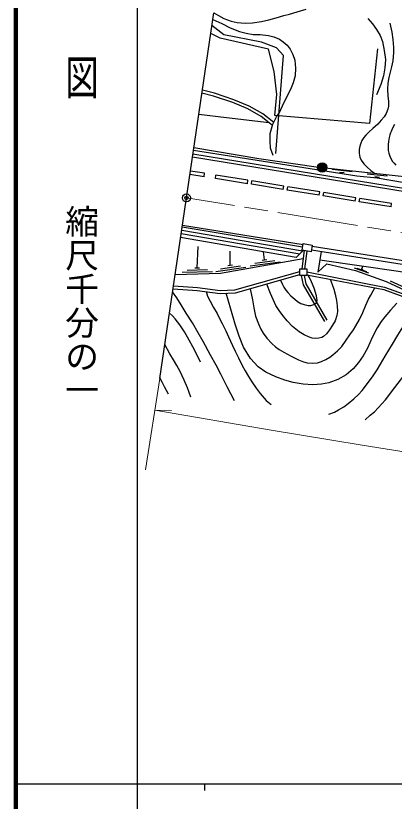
# Model space of a CAD drawing. Units: millimetres at full size, sheet at 1:1000; details may follow other scales. Extents: x 40000 to 680000, y 20000 to 380000.
# Drawn here: x 40000 to 96143, y 202409 to 319064 of the extents above; entities that cross this region are included whole.
import ezdxf
from ezdxf.enums import TextEntityAlignment as Align

# ---------------------------------------------------------------- set-up
doc = ezdxf.new("R2010")
doc.units = ezdxf.units.MM
doc.header["$LTSCALE"] = 1000
doc.header["$PDMODE"] = 32
doc.header["$PDSIZE"] = 500
doc.linetypes.add('CHAIN', pattern=[18.5, 12, -1.5, 3.5, -1.5])
for name, color, linetype, lineweight in [('M-BGD', 7, 'Continuous', 25), ('M-BMK', 2, 'CHAIN', 13), ('M-BMK-OTRS', 5, 'Continuous', 25), ('M-BMK-SRVR', 3, 'Continuous', 25), ('M-STR-HTXT', 7, 'Continuous', 13), ('M-TTL', 2, 'Continuous', 140), ('M-TTL-BAND', 7, 'Continuous', 25)]:
    doc.layers.add(name, color=color, linetype=linetype, lineweight=lineweight)
doc.layers.add('M-OTRS', color=6, linetype='Continuous')
doc.styles.add('@ＭＳ ゴシック', font='')
doc.styles.get('@ＭＳ ゴシック').set_extended_font_data('@MS Gothic')

msp = doc.modelspace()

# ---------------------------------------------------------------- hatches: boundary and pattern name
at = {"layer": 'M-BGD'}
msp.add_hatch(color=256, dxfattribs=at).paths.add_polyline_path([(86154, 296529, -0.41421), (85454, 295829, -0.41421), (84754, 296529, -1)])

# ---------------------------------------------------------------- linework, layer by layer
for p, q in [((67936, 295160), (65837, 295500)), ((68017, 295659), (65911, 296000)), ((67936, 295160), (68017, 295659)), ((69615, 294889), (69695, 295387)), ((74433, 294620), (69695, 295387)), ((89902, 295901), (86920, 296229)), ((88726, 295729), (88030, 295805)), ((88378, 295767), (88357, 295577)), ((95112, 295220), (92130, 295548)), ((74353, 294121), (69615, 294889)), ((74353, 294121), (74433, 294620)), ((74945, 294025), (75026, 294524)), ((79683, 293258), (74945, 294025)), ((79764, 293756), (75026, 294524)), ((93936, 295047), (93240, 295124)), ((93588, 295085), (93571, 294929)), ((79683, 293258), (79764, 293756)), ((80276, 293162), (80356, 293660)), ((85014, 292395), (80276, 293162)), ((85095, 292893), (80356, 293660)), ((85014, 292395), (85095, 292893)), ((85606, 292299), (85687, 292797)), ((90344, 291532), (85606, 292299)), ((90425, 292030), (85687, 292797)), ((90344, 291532), (90425, 292030)), ((90937, 291436), (91017, 291934)), ((95756, 291167), (91017, 291934)), ((95675, 290668), (90937, 291436)), ((95675, 290668), (95756, 291167)), ((64613, 287219), (82545, 284147)), ((64683, 287692), (82548, 284736)), ((64722, 287959), (82607, 285082)), ((64537, 286702), (82115, 283696)), ((66914, 281622), (67082, 284803)), ((71808, 282001), (71808, 284092)), ((76897, 282813), (76730, 284015)), ((82788, 284190), (82419, 281488)), ((83184, 284122), (82824, 281488)), ((74750, 281909), (79208, 282528)), ((75452, 282310), (78424, 282722)), ((76550, 282765), (77243, 282861)), ((65423, 281283), (68422, 281361)), ((66564, 281613), (67264, 281631)), ((69672, 281074), (74122, 281741)), ((70369, 281482), (73336, 281927)), ((71462, 281949), (72154, 282053)), ((90218, 281632), (92340, 280886)), ((90602, 281593), (92017, 281095)), ((91174, 281487), (91504, 281371)), ((91339, 281429), (91488, 281853)), ((64681, 280963), (69179, 281081)), ((95535, 279707), (99615, 277808))]:
    msp.add_line(p, q, dxfattribs=at)
for points in [[(69383, 319490), (70058, 319103), (70878, 318667), (71950, 318257), (72855, 318043), (74013, 317945), (75128, 318001), (76465, 318205), (77517, 318468), (78639, 318767), (79750, 319077), (80600, 319307), (81725, 319648), (83073, 320047)], [(69238, 318511), (70550, 317889), (71792, 317287), (73197, 316723), (74162, 316448), (75203, 316297), (76244, 316297), (77473, 316122), (78276, 315934), (79141, 315595), (79668, 315207), (80244, 314681), (80696, 314092), (81110, 313327), (81386, 312463), (81486, 311253), (81422, 310126), (81145, 309089), (80836, 308335), (80301, 307240), (79760, 306158), (79022, 304543)], [(92201, 318639), (92922, 317852), (93509, 317025), (94029, 316118), (94390, 315251), (94657, 313904), (94823, 312554), (94761, 311316), (94526, 310152), (94136, 308862), (93516, 307325)], [(78557, 298588), (79696, 313176), (78663, 314273), (76442, 315135), (70842, 316232), (69102, 317591)], [(95480, 317971), (95759, 316610), (95907, 315508), (96019, 314344), (96019, 313597), (95906, 312351), (95709, 311489), (95358, 309875), (95208, 309052), (95130, 308178), (95192, 307101), (95287, 306378), (95287, 305644), (95197, 305171), (94960, 304565), (94627, 304069), (94187, 303550), (93690, 302945), (92955, 302306), (92410, 301825), (91904, 301304), (91612, 300964), (91351, 300546), (91176, 300116), (91043, 299699), (90961, 299187), (90961, 298637), (91056, 298053), (91239, 297624), (91638, 297047), (92119, 296573), (92650, 296086), (93232, 295674)], [(93643, 314129), (92473, 303073), (78453, 304244), (78743, 307370), (78354, 310787), (77475, 314089), (70323, 315705), (68928, 316411)], [(78263, 303221), (76670, 304499), (74621, 305652), (72346, 306594), (69475, 307544), (67687, 308016)], [(78081, 302765), (76407, 304109), (74415, 305229), (72182, 306154), (69342, 307094), (67618, 307549)], [(78193, 298284), (77779, 299416), (77757, 300461), (77761, 301571), (78130, 302947), (78657, 304033), (79022, 304543)], [(77586, 303162), (71263, 303889), (67153, 304403)], [(96179, 302899), (95951, 302447), (95798, 302140), (95677, 301894), (95579, 301656), (95491, 301354), (95398, 300959), (95300, 300405), (95260, 299921), (95260, 299054), (95329, 298672), (95469, 298213), (95663, 297769), (95880, 297432), (96107, 297143), (96381, 296877)], [(66427, 299492), (76045, 297883), (84537, 296630), (106229, 294245), (121118, 292721), (160856, 297736), (161887, 296080), (162303, 294787), (161864, 289011), (159473, 284436), (156940, 284388), (120562, 290336), (93619, 294924), (90578, 295228), (66359, 299032)], [(66218, 298126), (168720, 281365), (200553, 276352), (215883, 274321), (222765, 273999), (229347, 274010), (236539, 274007), (236857, 274134)], [(66289, 298561), (168790, 281801), (200616, 276789), (215923, 274761), (222775, 274440), (229347, 274451), (236454, 274449), (237061, 274691), (237474, 275169)], [(82614, 284219), (81616, 283173), (64452, 286129)], [(83959, 284860), (146187, 275033), (191118, 267797), (209662, 264945), (218110, 264193), (229751, 263830), (230956, 263316), (231797, 262441), (232093, 261919), (232156, 261290), (231931, 260676)], [(83860, 284279), (146094, 274451), (191027, 267215), (209591, 264360), (218075, 263605), (229622, 263245), (230614, 262821), (231322, 262086), (231519, 261737), (231557, 261366), (231387, 260904)], [(85319, 284049), (84813, 280990), (86141, 282221), (90395, 281206), (94924, 279612), (99715, 277382), (102170, 276583), (104809, 275889), (110918, 274982), (117134, 272614), (125462, 271173), (133844, 268511), (144268, 267374), (147531, 267681)], [(63642, 280647), (70360, 280810), (82628, 283016)], [(148297, 271189), (146284, 273126), (96789, 281101), (85103, 282740)], [(63326, 278513), (66895, 278269), (70301, 277828), (72572, 277906), (82143, 280612)], [(63391, 278948), (66939, 278706), (70322, 278267), (72504, 278343), (82143, 281068)], [(79245, 279793), (79549, 279140), (79781, 278729), (80045, 278328), (80351, 277948), (80826, 277474), (81385, 276957), (81807, 276630), (82282, 276325), (82757, 276156), (83397, 276055), (83760, 276055), (84200, 276173), (84538, 276384), (84690, 276764), (84620, 277491), (84268, 278617), (83856, 279564), (83547, 280205), (83311, 280576)], [(85866, 273651), (82688, 279104), (82396, 280479)], [(86213, 273853), (83067, 279250), (82806, 280479)], [(83168, 281012), (94678, 278775), (101987, 276128), (105323, 274950), (108332, 274717), (110505, 274242)], [(83168, 280604), (94571, 278387), (101852, 275750), (105239, 274554), (108273, 274319), (110419, 273850)], [(86656, 279926), (86932, 279158), (87159, 278434), (87368, 277709), (87571, 276768), (87651, 275969), (87702, 275131), (87638, 274570), (87362, 273758), (87003, 273133), (86546, 272426), (86104, 271846), (85661, 271436), (85376, 271303), (84978, 271180), (84511, 271136), (83988, 271198), (83398, 271364), (82756, 271686), (82056, 272103), (81544, 272501), (81055, 272930), (80275, 273737), (79602, 274560), (79047, 275304), (78598, 276045), (78161, 276899), (77778, 277836), (77227, 279222)], [(72432, 261868), (71378, 263975), (70435, 265839), (69705, 267156), (68884, 268657), (67778, 270665), (67068, 271974), (66226, 273444), (65283, 274884), (64512, 276142), (63874, 277186), (63259, 278060)], [(68233, 278096), (68449, 277424), (68819, 276677), (69348, 275714), (69881, 274859), (70252, 274016), (70601, 273356), (71146, 272265), (71568, 271402), (72168, 270093), (72543, 269233), (73044, 268239), (73605, 267097), (74049, 266341), (74516, 265472), (75012, 264690), (75670, 263760), (76274, 262965), (77143, 261947), (77879, 261334)], [(96514, 276369), (95602, 275337), (94740, 274361), (94176, 273633), (93616, 272699), (92858, 271286), (92149, 269711), (91517, 268550), (90845, 267553), (90032, 266649), (88994, 265755), (87789, 265042), (86461, 264559), (85355, 264342), (84073, 264265), (82629, 264364), (81157, 264595), (79930, 264946), (78593, 265443), (77107, 266156), (75978, 266942), (74822, 268178), (73802, 269840), (73143, 271478), (72538, 273280), (71914, 275497), (71232, 277860)], [(74761, 278525), (75095, 276877), (75298, 275690), (75585, 274451), (75983, 273301), (76349, 272520), (76720, 271910), (77257, 271166), (77970, 270397), (78544, 269899), (79065, 269501), (79782, 269095), (80838, 268517), (81945, 267944), (82701, 267649), (83231, 267525), (83992, 267450), (84744, 267525), (85349, 267724), (85990, 267991), (86595, 268349), (87038, 268691), (87711, 269300), (88356, 269966), (88997, 270869), (89543, 271654), (90121, 272406), (90451, 273015), (90969, 273943), (91491, 274971), (91901, 276058), (92299, 276970), (92665, 277588), (93036, 278212), (93250, 278644)], [(86458, 259902), (87259, 260193), (87881, 260529), (88643, 260999), (89321, 261503), (90141, 262156), (90833, 262818), (91362, 263422), (92025, 264252), (93004, 265596), (93592, 266472), (94101, 267342), (94793, 268517), (95871, 270291), (96657, 271642), (97146, 272432), (97473, 272868), (97883, 273347), (98521, 273941), (99198, 274578), (99752, 274959), (100380, 275329), (101369, 275925)], [(67396, 267611), (66755, 268943), (66262, 269895), (65746, 270866), (65016, 272120), (64353, 273159), (63667, 274029), (63240, 274508), (62791, 274894)], [(91805, 259063), (92571, 259733), (93191, 260245), (94852, 262038), (96245, 263853), (98061, 266212), (100210, 268723), (102339, 270785), (104129, 272326), (105449, 273398), (106923, 274424)], [(65975, 262439), (65483, 263799), (64966, 264946), (64398, 266227), (63901, 267121), (63385, 267947), (62873, 268864), (62104, 270245)], [(62642, 262867), (62046, 263960), (61732, 264663), (61375, 265314)]]:
    msp.add_lwpolyline(points, dxfattribs=at)
for points in [[(82632, 285228), (83982, 284997), (83814, 284014), (82464, 284245)], [(82143, 281488), (83168, 281488), (83168, 280479), (82143, 280479)]]:
    msp.add_lwpolyline(points, close=True, dxfattribs=at)
msp.add_circle((85454, 296529), 700, dxfattribs=at)
at = {"layer": 'M-BMK'}
msp.add_lwpolyline([(246451, 268710), (237503, 268003), (231643, 267842), (223615, 268005), (215251, 268560), (205559, 269666), (191495, 271709), (176280, 274101), (174358, 274307), (163977, 275949), (149348, 278415), (130185, 281548), (108962, 284976), (65321, 292010)], dxfattribs=at)
at = {"layer": 'M-BMK-OTRS'}
msp.add_line((61358, 265199), (69383, 319490), dxfattribs=at)
at = {"layer": 'M-BMK-SRVR'}
msp.add_circle((65321, 292010), 600, dxfattribs=at)
at = {"layer": 'M-OTRS'}
msp.add_point((65321, 292010), dxfattribs=at)
msp.add_point((65321, 292010), dxfattribs=at)
at = {"layer": 'M-STR-HTXT'}
for p, q in [((61358, 265199), (59249, 251651)), ((60625, 260488), (63079, 260415))]:
    msp.add_line(p, q, dxfattribs=at)
msp.add_lwpolyline([(231076, 236196), (222404, 236281), (213703, 236759), (199892, 238038), (189330, 239396), (181527, 240661), (153796, 245119), (135063, 248215), (124353, 249984), (113076, 251820), (91364, 255304), (77905, 257533), (60625, 260488)], dxfattribs=at)
at = {"layer": 'M-TTL'}
msp.add_line((40000, 380000), (40000, 20000), dxfattribs=at)
at = {"layer": 'M-TTL-BAND'}
for p, q in [((58000, 370000), (58000, 20000)), ((40000, 205000), (579000, 205000)), ((68000, 205000), (68000, 204000))]:
    msp.add_line(p, q, dxfattribs=at)

# ---------------------------------------------------------------- texts
at = {"layer": 'M-TTL-BAND', "style": '@ＭＳ ゴシック', "width": 1.4}
msp.add_text('平  面  図', height=3666, rotation=270, dxfattribs=at).set_placement((49777, 306475), align=Align.MIDDLE_RIGHT)
at = {"layer": 'M-TTL-BAND', "style": '@ＭＳ ゴシック'}
msp.add_text('縮尺千分の一', height=3666, rotation=270, dxfattribs=at).set_placement((49777, 261030), align=Align.MIDDLE_RIGHT)

doc.saveas('drawing.dxf')
